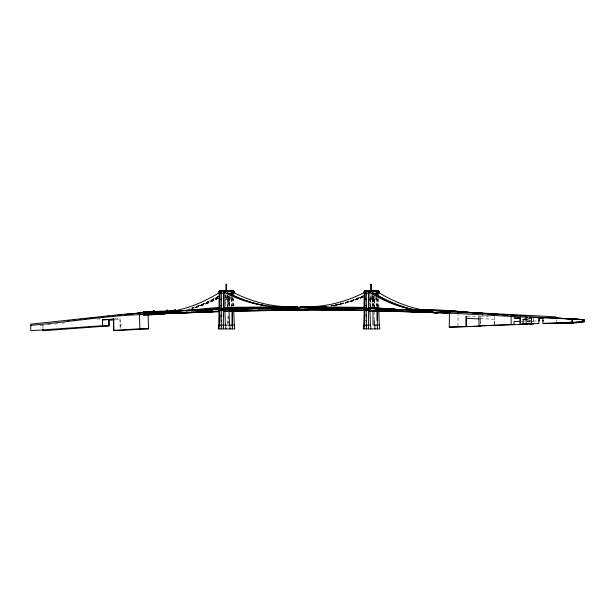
<?xml version="1.0" encoding="UTF-8"?>
<svg xmlns="http://www.w3.org/2000/svg" width="615" height="615" viewBox="0 0 615 615"><rect width="100%" height="100%" fill="white"/><g stroke="black" fill="none" stroke-linecap="round" stroke-linejoin="round"><path stroke-width="0.46" stroke-dasharray="3.08 2.31" d="M370.084 306.278L370.084 297.768M373.72 306.447L373.728 296.991M494.775 324.659L494.783 316.402M232.347 297.214L232.332 306.001M232.347 298.99L232.339 299.82L232.139 297.214M377.349 298.998L377.333 308.261M457.96 326.173L458.067 314.034M372.283 306.124L372.682 295.746M373.036 307.07L373.482 295.746M377.564 306.324L377.887 297.829M228.134 299.82L228.334 296.322M373.136 305.171L372.913 306.001L373.328 296.322M373.136 299.82L373.336 298.998M227.919 306.001L228.027 299.774L224.998 299.774M227.927 320.492L227.635 325.151M219.286 295.869L203.788 303.649L188.69 309.03M218.656 296.461L209.1 301.488L198.576 305.978M218.625 296.676L204.58 303.649L193.241 307.861M217.987 297.268L204.664 303.848L194.04 307.861M218.617 297.96L208.139 302.918L192.933 308.292M217.964 298.521L208.224 303.11L193.902 308.223M364.042 295.5L348.205 301.681L331.985 305.678M358.929 297.983L363.965 295.884M363.211 296.453L349.112 301.865L332.876 305.87M359.614 297.798L348.313 301.865M363.25 297.022L352.641 300.904L337.52 304.779M363.365 297.206L347.375 302.665L330.962 305.955M354.332 299.859L342.939 303.441M192.172 308.207L193.963 307.661M338.219 304.586L343.631 303.257M332.077 305.87L341.863 303.81M330.962 305.74L336.42 304.902M40.16 325.35L44.757 325.151M47.409 324.851L51.076 324.436M54.743 324.02L58.41 323.605M62.077 323.19L64.829 322.883M97.485 319.17L100.276 318.862M115.436 319.685L120.079 319.185L120.256 330.44M120.171 325.089L122.193 324.943M527.532 321.084L532.213 321.045M533.151 321.038L536.903 321.007M521.328 321.368L533.574 321.276M224.852 298.975L228.165 298.975A5.55 4.021 90 0 1 229.095 296.215M227.942 296A5.55 4.021 90 0 1 229.026 298.982L231.601 298.975M369.761 298.36A5.55 4.021 90 0 1 369.861 298.982L373.167 298.975A5.466 3.959 90 0 1 373.828 296.684M372.936 296.007A5.466 3.959 90 0 1 374.012 298.982L376.603 298.975L376.472 306.439M231.471 307.385L231.471 299.805L229.149 299.774L229.257 305.986M376.534 299.805L374.151 299.774L374.005 298.975M114.521 318.562L120.033 318.562L120.11 328.61M467.177 316.133L478.585 316.348M480.861 316.079L488.287 316.256M480.461 318.555L494.721 319.323L494.752 325.573M377.994 299.82L377.795 298.998L378.217 308.261M377.341 305.171L377.556 308.261M370.099 306.001L369.684 298.99M234.007 306.001L233.585 298.99M233 305.171L233.216 306.001L232.801 297.214M232.339 305.171L232.555 306.001M374.258 305.986L373.843 296.307M378.002 305.171L378.217 306.001M378.586 298.998L379.001 308.261M377.141 298.998L377.341 299.82M232.801 298.99L233 299.82M229.041 299.805L228.842 296.299M229.126 296.876L229.579 306.301M225.282 294.785L225.813 306.101M480.469 319.5L480.523 324.259M376.664 297.214L376.688 308.261M231.678 305.171L231.686 306.001L231.678 298.99L231.678 299.82M376.664 298.998L376.672 299.82M376.68 305.171L376.688 306.001M374.573 294.547L374.589 308.261M229.587 306.001L229.572 294.539M374.573 298.998L374.581 299.82M556.567 319.785L556.575 321.445M533.559 318.024L533.589 323.997M530.368 320.069L530.384 321.953M529.715 320.069L529.723 321.953M528.854 320.484L528.862 322.314M527.762 320.254L527.77 321.968M480.492 316.379L480.53 324.389M233.077 297.937L233.085 305.501M228.695 295.877L228.695 306.278M227.904 295.877L227.904 306.278M376.157 297.322L376.157 298.975M374.581 311.528L374.589 319.585M374.289 299.805L374.289 308.253M373.167 298.975L373.021 299.805L369.992 299.774L369.853 298.975M372.89 299.805L372.89 306.378M372.652 295.661L372.652 298.975M372.444 298.975L372.313 305.494M371.998 294.831L371.998 298.975M371.022 294.831L371.022 298.975M370.707 307.385L370.568 298.975M370.368 297.322L370.368 298.975M370.13 299.805L370.13 308.253M231.671 297.214L231.54 299.805M231.155 294.831L231.155 298.975M229.526 296.492L229.526 298.975M229.287 306.37L229.011 298.975M228.165 298.975L227.888 308.246M228.211 315.964L228.211 323.305M227.988 315.964L227.988 323.305M227.65 294.831L227.65 298.975M227.45 298.975L227.312 307.385M226.996 294.831L226.996 298.975M226.02 294.831L226.02 298.975M225.705 305.494L225.574 298.975M225.367 294.831L225.367 298.975M42.981 325.35L42.981 328.049M370.553 296.222A5.466 3.959 90 0 1 371.491 298.982A5.55 4.021 90 0 1 372.605 296M218.694 298.06A254.164 176.49 -90 0 1 193.902 308.138M217.979 297.206A254.164 175.183 90 0 1 192.241 308.323M218.64 296.392A254.164 175.183 90 0 1 188.751 309.137M374.981 296.684A5.55 4.021 90 0 1 375.096 296.937M375.311 297.476A5.55 4.021 90 0 1 375.657 298.982M225.413 296A5.55 4.021 90 0 1 226.497 298.982A5.466 3.959 90 0 1 227.604 296M363.265 296A253.941 175.021 90 0 1 332.062 305.755M363.334 297.114A253.941 175.021 90 0 1 331.031 305.816M363.188 296.384A253.941 175.021 90 0 1 332.853 305.755M229.979 296.684A5.466 3.959 90 0 1 230.648 298.982"/><path stroke-width="0.92" d="M177.458 310.982L139.905 312.635L139.905 314.473L219.232 311.244M228.672 309.061L230.448 308.761L224.975 309.137M233.054 309.153L231.079 308.776L234.323 308.668M364.795 298.882L364.795 292.271A253.941 175.021 90 0 1 300.12 306.67M533.589 323.997L478.993 325.896L479 316.041M151.936 312.159L143.318 312.512L143.395 311.913M144.164 312.512L144.164 311.92M144.233 311.92L144.233 312.512L151.897 312.197M221.3 328.917L221.339 290.895M223.406 326.158L223.406 328.917L223.437 290.895M366.302 328.917L366.34 290.895M221.331 315.972L221.339 315.118M223.429 315.972L223.437 315.118M232.316 326.158L232.339 310.629M366.302 326.158L366.309 325.151M366.332 315.972L366.34 315.118M377.31 325.151L377.303 328.917M449.273 327.142L480.538 326.165L449.273 327.142L449.411 311.913L449.888 311.913M482.345 314.826L482.352 313.396L449.411 311.913M520.574 318.086L514.079 318.116L520.021 318.063L520.052 324.19L527.778 323.69L523.096 323.505L523.073 319.662L527.747 317.671L526.086 317.179L526.102 316.025L482.352 313.396M570.19 318.854L555.799 317.993L555.814 316.84L465.616 312.251M221.346 299.82L221.354 298.99M221.331 306.001L221.346 305.171M221.3 326.158L221.308 325.143M366.332 306.001L366.34 305.171M366.34 299.82L366.348 298.99M221.315 321.338L221.331 320.492M366.317 321.338L366.325 320.492M226.505 290.841L226.604 284.253L225.943 284.261L225.843 290.849L226.466 290.995M369.738 308.546L375.204 308.661M373.436 308.622L377.81 308.715L375.173 308.338M139.382 313.15L121.078 314.488L30.75 324.174L30.75 330.747L102.551 325.727L102.459 320.154L113.614 318.939L113.79 330.363L139.866 328.779L139.382 313.15L139.843 313.15L139.889 314.342L219.209 311.421M571.827 319.331L571.758 322.183L542.868 323.344L542.837 317.855L538.786 317.894L538.809 323.505L529.73 323.836L531.506 323.613L531.475 317.763L529.7 317.248L582.513 319.531L582.451 321.999L581.26 322.068A53.613 1.022 -1.2 0 1 574.525 322.406L572.55 322.491L572.634 318.901L584.242 319.831L584.25 321.937L572.55 322.491M368.708 304.44L369.185 292.171M372.721 294.8L372.798 292.917A254.264 175.444 90 0 0 414.933 310.129M377.964 295.946L378.11 292.171M376.157 293.163L376.472 291.625L373.728 291.51M224.898 310.475L225.121 309.476M220.001 315.118L219.524 325.143M364.526 325.151L364.787 309.476L365.003 310.475L369.969 310.475L370.384 325.151M364.818 315.972L365.01 315.118M219.801 308.261L219.993 292.202A254.164 174.345 90 0 1 156.441 313.158L218.794 307.4M365.21 293.048L364.987 292.202L364.803 308.261M219.201 292.202L219.017 308.261M220.024 299.82L220.216 298.99M365.018 299.82L365.218 298.99M219.055 326.158L219.309 325.143L219.055 328.917M364.057 326.158L364.311 325.151L364.057 328.917M218.525 325.143L218.271 328.917L234.753 328.917L234.492 325.151L218.74 325.143L219.002 309.476M363.519 325.151L363.265 328.917L379.747 328.917L379.493 325.151L373.889 325.143M219.801 306.001L220.016 305.171M364.795 306.001L365.01 305.171M224.683 293.048L224.913 292.202M225.305 292.202L223.422 292.202M233.585 293.048L233.815 292.202M234.292 291.879L232.324 292.202M369.684 293.048L369.915 292.202M370.391 291.887L368.423 292.202L368.416 291.648M378.586 293.048L378.817 292.202M379.294 291.887L377.326 292.202M225.336 309.253L219.64 309.476M370.338 309.253L364.634 309.476M364.518 321.338L364.81 320.492M219.524 321.338L219.778 309.476L220.009 310.475M531.475 317.763L526.086 319.792L523.073 319.662M143.418 315.464L161.345 314.05M67.858 320.684L69.718 320.476M73.446 320.069L75.307 319.861M79.028 319.454L80.896 319.254M84.616 318.847L87.407 318.539M90.205 318.232L92.996 317.924M95.786 317.617L97.693 317.409M101.506 316.994L103.405 316.786M107.218 316.371L109.124 316.164M112.937 315.749L114.844 315.541M117.696 315.234L120.555 314.926M119.195 315.234L121.101 315.026M30.75 325.343C69.895 322.06 108.801 315.203 148.1 314.342L148.546 328.779L120.256 330.44M114.505 319.792L108.932 320.392L109.016 325.889L42.981 330.747L42.981 328.948M124.368 314.511L144.471 312.512L142.695 312.704M125.867 314.511L128.52 314.227M131.172 313.942L140.028 312.989M167.142 313.273L160.561 313.934A254.164 175.183 90 0 0 169.709 313.081M169.817 313.081L161.353 313.934A254.164 175.183 90 0 0 170.501 313.081M191.357 310.906L195.954 310.483M197.792 310.306L218.486 308.507M205.833 309.237L207.739 309.068M213.443 308.584L215.342 308.423M205.126 309.729L219.278 308.507M148.054 314.342L139.421 314.373M143.303 312.512L174.722 311.052M144.071 312.512L153.735 311.874M151.428 312.305L139.905 312.635M151.244 312.466L144.233 312.635M153.235 314.057L143.318 314.465L143.318 313.934M153.043 314.219L147.646 314.465L147.646 313.934M154.849 314.142L159.454 313.934M155.118 312.097L165.612 311.644M169.417 311.482L174.199 311.275M178.904 311.105L180.871 310.982M159.439 312.097L166.119 311.813M153.22 314.019L208.7 311.751M162.314 313.811L219.54 311.498M478.993 325.896L514.109 324.436L514.094 321.437L520.39 321.376M143.318 311.913L153.796 311.521M147.646 314.342L153.043 314.119M154.849 314.042L159.454 313.858M177.435 310.982L219.678 309.391M185.622 310.798L196.047 310.383M198.499 310.283L212.529 309.783M205.61 310.175L212.114 309.914M180.887 312.82L217.072 311.436M152.881 311.521L176.805 310.583M152.897 312.12L166.211 311.628M169.11 311.482L174.798 311.29M162.314 313.742L219.532 311.651M556.583 323.106L581.606 321.953M543.552 323.628L573.649 323.029M186.114 310.237L219.263 309.137L207.455 309.468M186.199 310.59L219.586 309.453M205.518 309.922L208.3 309.822M186.13 310.829L196.331 310.467M201.897 310.268L208.377 310.068M523.096 323.505L531.506 323.613M224.46 309.23L282.908 307.961M207.755 309.922L212.575 309.752M215.196 309.66L219.263 309.522M233.615 309.03L252.811 308.515M216.111 309.66L219.224 309.56M237.936 309.03L253.326 308.622M224.798 311.052L278.58 309.799L348.497 309.852M228.211 311.052L234.653 310.867M232.539 311.052L238.067 310.867M230.379 308.761L233.485 308.668M207.463 310.068L212.183 309.922M223.845 311.275L308.423 309.96M231.578 311.275L286.321 310.114M256.524 308.415L286.313 307.961M260.852 308.415L262.866 308.361M233.738 310.867L238.512 310.736M246.1 310.56L259.453 310.198M245.7 310.66L262.866 310.198M227.904 308.161L235.33 308.007M233.408 308.668L259.13 308.061M233.485 309.022L253.518 308.53M242.956 309.03L253.449 308.776M224.975 308.807L228.672 308.722M229.349 308.891L233.054 308.815M558.72 323.052L576.455 322.967M234.538 308.007L253.295 307.708M258.538 310.198L269.439 310.083M270.738 309.991L286.321 309.799M258.215 308.061L282.585 307.708M258.292 308.415L282.516 308.054M273.229 308.43L282.585 308.3M371.614 290.841L370.514 290.857L370.414 284.261L371.522 284.253L371.552 291.003M252.496 307.708L272.645 307.531M538.994 317.97L543.522 317.932L542.837 317.855M281.67 307.708L304.686 307.554M278.58 307.961L325.343 307.93M281.747 308.054L299.997 307.93M281.67 308.3L299.928 308.177M281.993 309.799L308.423 309.629M297.76 306.716L224.152 307.385L224.152 292.271M271.845 307.531L293.37 307.485M370.361 291.003L364.311 290.895L366.348 291.018M371.014 291.003L378.702 291.026L376.672 290.903M221.354 291.018L219.317 290.895L233.708 291.018L231.678 290.895M223.437 291.018L224.806 290.895M368.439 291.018L369.823 290.88M221.339 291.533L222 291.533M223.445 291.533L227.319 291.625L226.996 293.632M228.472 291.51L231.478 291.625L231.155 294.831M232.347 291.533L233.585 291.533L233.585 291.018M369.315 291.51L372.321 291.625L371.998 293.632M227.319 291.625L218.525 291.648L221.323 291.879L221.339 293.048M228.849 291.625L234.5 291.648L232.316 291.879L232.347 295.431M372.321 291.625L363.519 291.887M373.851 291.625L379.493 291.648L377.31 291.887M223.414 291.879L225.597 291.648M368.416 291.887L370.599 291.648M219.601 292.202L221.339 292.202M364.603 292.202L366.34 292.202M223.445 293.186L219.286 293.293M230.679 293.186L233.731 293.186M375.68 293.186L378.74 293.186M220.078 293.293L221.354 293.293M232.339 293.293L233.731 293.293M366.348 293.293L365.064 293.186M377.341 293.293L378.732 293.293M221.354 293.647L220.07 293.547L221.354 293.547M232.339 293.547L233.731 293.547M366.348 293.547L365.064 293.547L366.348 293.655M377.341 293.547L378.732 293.547M232.339 293.655L233.731 293.655M377.341 293.655L378.732 293.655M232.27 308.261L234.238 308.261L232.324 308.43M364.18 308.261L363.78 308.43M344.162 308.015L370.338 308.261L370.253 308.884M377.287 308.261L379.232 308.261M219.563 308.43L221.323 308.43M223.422 308.43L225.336 308.261L219.563 308.261L219.655 308.884M366.325 308.43L364.564 308.261M368.423 308.43L370.338 308.43M376.019 308.338L379.309 308.415M377.318 308.43L379.232 308.43L379.148 308.884M226.735 308.953L219.486 309.245L225.421 308.884M228.68 308.884L234.323 308.884M364.08 308.884L363.865 308.43M379.317 308.884L377.318 308.884L377.318 308.261M364.149 309.476L364.264 310.475M219.224 310.475L224.975 310.475M373.966 310.475L377.341 310.475L377.318 325.151M219.932 310.629L221.339 310.629M223.437 310.629L224.975 310.629M364.926 310.629L366.34 310.629M368.439 292.202L368.439 310.629L369.969 310.629M453.316 310.706L452.971 310.698M454.162 310.706L424.804 309.768M224.844 311.375L227.988 311.375M228.211 311.375L232.139 311.375L232.139 325.143M369.185 311.375L372.982 311.375L372.982 325.143M373.213 311.375L377.141 311.375L377.141 320.484M412.834 309.814L457.606 311.267L428.594 310.244M457.622 311.913L462.795 312.128M485.912 313.658L453.286 311.267L489.448 313.804L454.201 311.267L413.395 309.722M139.866 328.779L148.546 328.779M120.125 330.44L113.698 330.44L113.598 318.562M300.12 306.716L364.795 307.392M304.61 307.485L326.135 307.531M303.772 307.554L325.412 307.577M304.087 307.8L329.148 307.831M307.538 308.153L325.412 308.177M300.681 309.96L364.564 310.414M324.497 307.577L344.761 307.754M324.574 307.93L344.692 308.107M324.497 308.177L344.761 308.346M321.414 309.991L364.072 310.567M325.343 307.531L345.492 307.715M324.812 307.823L348.497 308.015M321.399 307.823L364.487 308.476M321.407 309.66L345.084 309.852M344.692 307.754L363.45 308.007M343.846 307.754L361.881 308.038M343.923 308.107L364.757 308.453M343.846 308.346L349.489 308.423M344.169 309.852L363.619 310.114M340.756 309.852L364.065 310.306M377.818 308.384L375.842 308.676L375.865 307.869M369.746 308.215L373.443 308.292M375.035 308.653L377.81 308.715M362.65 308.038L364.549 308.054M361.812 308.038L364.372 308.092M375.104 308.338L380.116 308.453M375.196 308.914L379.078 309.03M374.481 310.629L403.886 311.405M369.53 310.69L449.88 313.104L449.873 311.267M377.256 308.607L379.109 308.653M384.683 308.792L388.542 308.914M362.12 308.33L364.818 308.376M374.566 308.622L394.769 309.245M369.515 308.607L397.136 309.422M374.481 310.367L384.683 310.629M370.153 310.367L381.269 310.629M369.523 310.444L449.873 313.104L449.411 313.104L526.086 317.179M384.721 308.561L388.642 308.668M380.039 308.453L394.515 308.861M394.515 309.214L375.119 308.676L375.165 307.869M387.711 309.268L394.438 309.46M409.705 309.322L453.047 310.698M412.627 309.76L424.796 310.121M424.865 310.36L454.208 311.298M412.55 310.006L422.021 310.275M392.362 310.867L403.886 311.228M432.345 312.297L426.702 312.113M436.089 312.412L438.895 312.505M445.445 312.712L449.188 312.835M380.354 310.629L385.159 310.775M388.042 310.867L401.434 311.259M406.746 311.49L421.952 311.966M397.106 309.422L420.891 310.244M429.539 312.113L432.345 312.212M436.089 312.343L438.895 312.443M447.313 312.743L449.188 312.804M411.497 311.49L421.952 311.851M426.126 312.113L431.738 312.312M434.544 312.405L439.225 312.574L425.211 312.113M443.907 312.743L449.519 312.935L442.992 312.743M400.519 311.259L404.324 311.39M407.168 311.49L422.374 312.013M424.027 310.121L454.139 311.267M555.799 317.993L526.263 316.687M572.634 318.901L574.61 319.008A53.397 1.399 1.4 0 1 581.321 319.439L582.513 319.531M479 318.939L466.262 318.255L466.301 326.427L466.232 316.118L466.278 326.427M368.6 307.269L433.36 312.182M372.206 308.007L394.915 309.553M384.36 308.761L388.142 309.022M488.533 313.804L498.965 314.542M501.817 314.757L507.529 315.203M511.334 315.495L515.139 315.787M413.818 309.86L419.307 310.291M419.914 311.49L422.59 311.651M427.448 312.128L437.657 312.927A254.264 175.444 90 0 1 433.99 312.704M584.242 319.831L556.56 318.124L570.62 318.755M538.786 317.894L539.378 317.963L539.393 321.007L538.794 320.461M542.853 320.307L543.537 320.938M374.243 320.484L374.535 325.143M363.842 309.476L370.422 308.884L364.48 309.253M364.203 292.202L364.011 308.261M219.986 292.202L220.208 293.048M374.75 325.143L375.004 328.917M229.749 325.143L230.01 328.917M225.59 325.143L225.851 328.917M139.866 313.688L139.889 314.342M511.057 316.341L511.203 324.512M366.34 293.048L366.317 291.887L364.303 291.648M221.315 309.245L221.339 310.475M366.325 309.476L366.332 310.475M583.858 319.9L583.873 321.922M526.086 319.792L526.102 323.398M520.344 316.825L520.382 324.174M233.077 292.271L233.077 295.1M379.278 325.151L378.794 310.629M378.579 291.026L378.579 291.533M377.341 290.903L377.349 295.431M376.165 291.003L376.165 291.51M376.211 293.163L376.157 294.831M375.627 291.003L367.393 291.003M374.573 290.903L373.197 290.88M372.006 291.003L372.006 291.51M370.853 328.917L370.599 325.151L363.734 325.151L364.218 310.629M369.677 291.018L369.677 291.533M368.439 290.895L368.447 291.533M368.439 310.629L368.408 328.917M368.439 293.293L364.288 293.293M365.218 291.018L365.225 291.533M364.649 308.43L364.657 308.884M364.434 291.018L364.434 291.533M272.691 307.039L272.691 307.861L272.537 307.039M234.284 325.151L233.8 310.629M234.146 308.43L234.154 308.884M232.339 290.895L232.316 291.879M232.324 308.261L232.332 308.884M232.309 326.158L232.316 328.917M231.163 290.995L231.163 291.51M231.217 309.107L231.04 308.284L231.04 309.107M230.625 290.995L222.392 290.995M230.517 309.091L230.341 308.276L230.341 309.091M229.579 290.895L228.196 290.872M229.533 325.143L229.057 310.613M227.004 290.995L227.004 291.51M225.382 325.143L224.898 310.629M225.251 308.43L225.244 308.884M224.683 291.018L224.683 291.533M220.216 291.018L220.224 291.533M219.44 291.018L219.44 291.533M219.432 293.048L219.432 298.99M218.871 308.43L218.871 308.884M144.233 313.934L144.233 314.465M436.865 312.881A254.264 175.444 90 0 1 426.787 312.12M433.367 312.143A254.264 175.729 90 0 1 369.177 292.194M432.161 312.566A254.264 175.444 90 0 1 427.579 312.12M415.732 310.129A254.264 175.444 90 0 1 373.582 292.94M424.442 310.291A254.264 174.122 90 0 1 378.102 292.194M288.827 306.67A253.941 175.029 90 0 1 224.144 292.302M292.579 307.446A253.941 175.029 90 0 1 268.778 306.339M265.134 305.755A253.941 175.029 90 0 1 260.599 304.863M259.691 304.663A253.941 175.029 90 0 1 227.888 293.071M297.76 306.67A253.941 175.029 90 0 1 233.07 292.302M293.37 307.446A253.941 175.029 90 0 1 276.881 307.177M271.392 306.593A253.941 175.029 90 0 1 268.663 306.201M265.926 305.755A253.941 175.029 90 0 1 228.688 293.071M326.596 306.593A253.941 175.021 90 0 1 304.617 307.446M320.046 306.739A253.941 175.021 90 0 1 309.045 306.67M321.906 307.177A253.941 175.021 90 0 1 305.409 307.446M304.217 306.724L304.064 307.546L304.217 306.724M305.055 306.724L304.902 307.546L305.055 306.724M324.943 306.754L324.789 307.577L324.943 306.754M282.124 306.877L281.97 307.7L282.124 306.877M282.962 306.877L282.808 307.7L282.962 306.877M271.853 307.039L271.692 307.861L271.853 307.039M174.514 309.86L174.36 310.675L174.514 309.86M175.352 309.86L175.198 310.675L175.352 309.86M166.673 310.168L166.519 310.982L166.673 310.168M167.511 310.168L167.357 310.982L167.511 310.168M153.304 310.69L153.15 311.513L153.304 310.69M154.142 310.69L153.988 311.513L154.142 310.69M108.878 319.523L102.444 319.523L102.567 325.727L109.001 325.889L108.878 319.523"/></g></svg>
